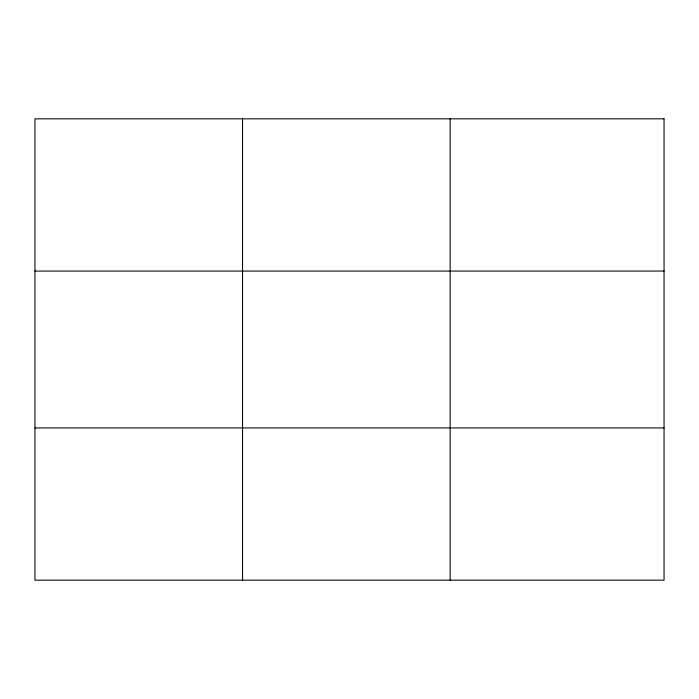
<?xml version="1.0" encoding="UTF-8"?>
<svg xmlns="http://www.w3.org/2000/svg" width="699" height="699" viewBox="0 0 699 699"><rect width="100%" height="100%" fill="white"/><g stroke="black" fill="none" stroke-linecap="round" stroke-linejoin="round"><path stroke-width="1.05" d="M242.553 580.17L242.553 118.83M450.156 580.17L450.156 118.83M34.95 271.072L664.05 271.072M34.95 427.928L664.05 427.928M664.05 118.83L664.05 580.17L34.95 580.17L34.95 118.83L664.05 118.83"/></g></svg>
